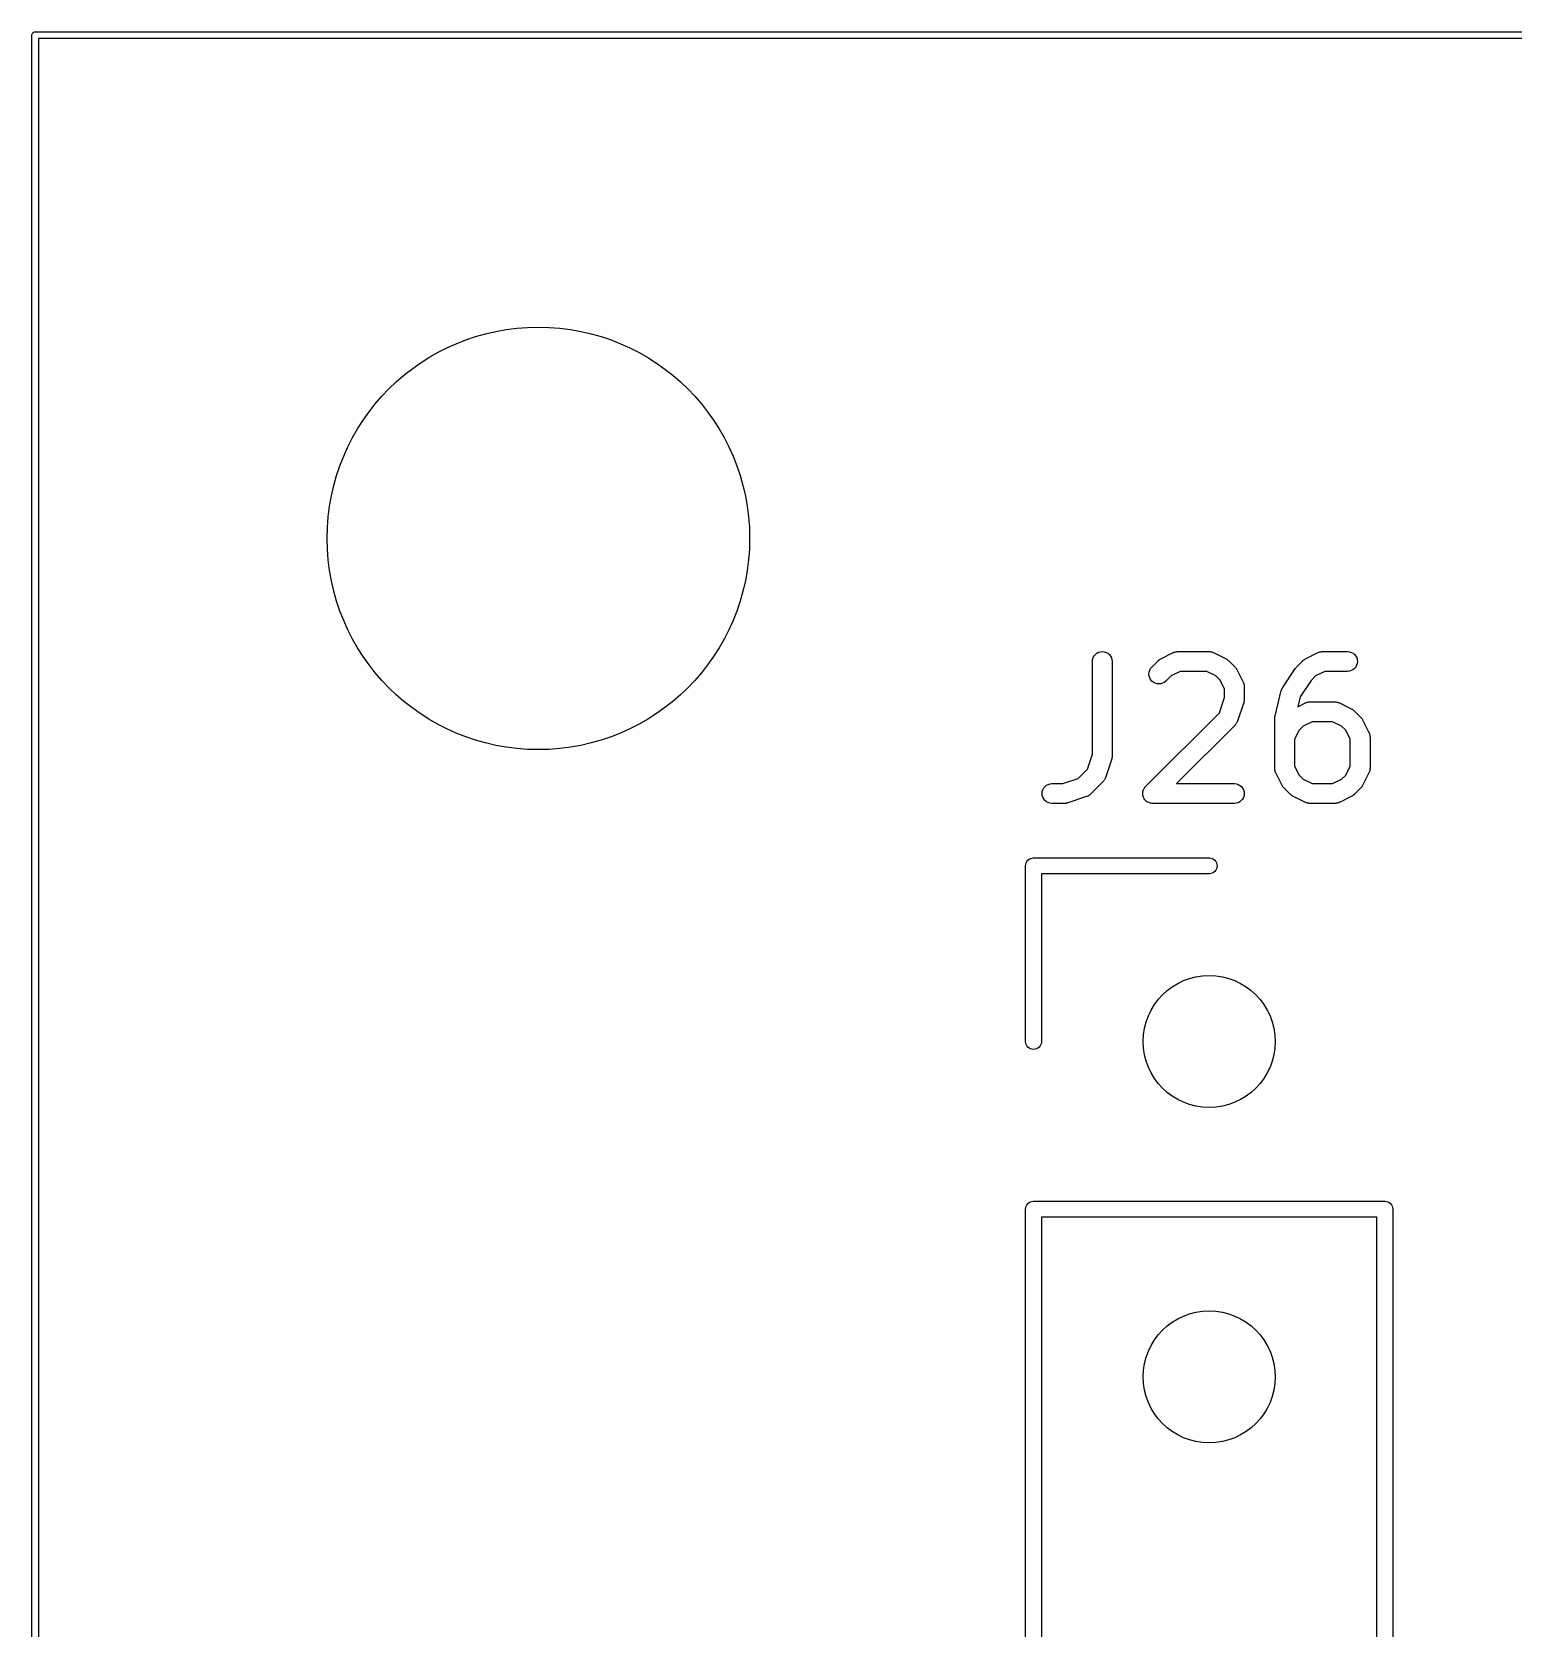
# Model space of a CAD drawing. Extents: x 47 to 146.1, y -90.2 to -39.3.
# Drawn here: x 46.96 to 58.18, y -51.43 to -39.34 of the extents above; entities that cross this region are included whole.
import ezdxf

# ---------------------------------------------------------------- set-up
doc = ezdxf.new("R2010")
doc.units = 0
doc.header["$MEASUREMENT"] = 0
doc.layers.add('BLACK', color=7, linetype='CONTINUOUS')

msp = doc.modelspace()

# ---------------------------------------------------------------- linework, layer by layer
at = {"layer": 'BLACK', "linetype": 'CONTINUOUS'}
for p, q in [((46.9649, -39.37), (46.9654, -39.3651)), ((46.965, -39.3712), (46.9649, -39.37)), ((46.965, -90.1688), (46.965, -39.3712)), ((46.9654, -39.3651), (46.9668, -39.3604)), ((46.9668, -39.3604), (46.9691, -39.356)), ((46.9691, -39.356), (46.9722, -39.3522)), ((46.9722, -39.3522), (46.976, -39.3491)), ((46.976, -39.3491), (46.9804, -39.3468)), ((46.9804, -39.3468), (46.9851, -39.3454)), ((46.9851, -39.3454), (46.9888, -39.345)), ((46.9888, -39.345), (46.99, -39.3449)), ((46.9888, -39.345), (46.9888, -39.345)), ((46.99, -39.3449), (46.9912, -39.345)), ((46.9912, -39.345), (146.049, -39.345)), ((47.015, -39.395), (47.015, -90.145)), ((146.025, -39.395), (47.015, -39.395)), ((54.9955, -44.1113), (54.9971, -44.0968)), ((54.9955, -44.1124), (54.9955, -44.1113)), ((54.9955, -44.8145), (54.9955, -44.1124)), ((54.9971, -44.0968), (55.0015, -44.0828)), ((55.0015, -44.0828), (55.0086, -44.07)), ((55.0086, -44.07), (55.018, -44.0588)), ((55.018, -44.0588), (55.0294, -44.0496)), ((55.0294, -44.0496), (55.0424, -44.0428)), ((55.0424, -44.0428), (55.0564, -44.0387)), ((55.0564, -44.0387), (55.071, -44.0374)), ((55.071, -44.0374), (55.0856, -44.0389)), ((55.0856, -44.0389), (55.0995, -44.0432)), ((55.0995, -44.0432), (55.1124, -44.0502)), ((55.1124, -44.0502), (55.1237, -44.0595)), ((55.1237, -44.0595), (55.1329, -44.0709)), ((55.1329, -44.0709), (55.1398, -44.0838)), ((55.1398, -44.0838), (55.144, -44.0978)), ((55.144, -44.0978), (55.1455, -44.1124)), ((55.1455, -44.1124), (55.1455, -44.8267)), ((55.446, -44.1546), (55.4936, -44.107)), ((55.4936, -44.107), (55.4944, -44.1062)), ((55.4944, -44.1062), (55.4977, -44.1036)), ((55.4977, -44.1036), (55.5007, -44.1007)), ((55.5007, -44.1007), (55.5034, -44.099)), ((55.5034, -44.099), (55.5058, -44.0971)), ((55.5058, -44.0971), (55.5096, -44.0952)), ((55.5096, -44.0952), (55.5131, -44.0929)), ((55.5131, -44.0929), (55.6084, -44.0453)), ((55.6084, -44.0453), (55.6093, -44.0448)), ((55.6093, -44.0448), (55.6114, -44.0441)), ((55.6114, -44.0441), (55.6133, -44.043)), ((55.6133, -44.043), (55.6182, -44.0416)), ((55.6182, -44.0416), (55.623, -44.0398)), ((55.623, -44.0398), (55.6252, -44.0394)), ((55.6252, -44.0394), (55.6273, -44.0388)), ((55.6273, -44.0388), (55.6324, -44.0383)), ((55.6324, -44.0383), (55.6375, -44.0375)), ((55.6375, -44.0375), (55.6397, -44.0376)), ((55.6397, -44.0376), (55.6419, -44.0374)), ((55.6419, -44.0374), (55.88, -44.0374)), ((55.88, -44.0374), (55.881, -44.0374)), ((55.881, -44.0374), (55.8832, -44.0376)), ((55.8832, -44.0376), (55.8854, -44.0376)), ((55.8854, -44.0376), (55.8905, -44.0384)), ((55.8905, -44.0384), (55.8956, -44.039)), ((55.8956, -44.039), (55.8977, -44.0397)), ((55.8977, -44.0397), (55.8999, -44.0401)), ((55.8999, -44.0401), (55.9047, -44.0419)), ((55.9047, -44.0419), (55.9095, -44.0434)), ((55.9095, -44.0434), (55.9115, -44.0445)), ((55.9115, -44.0445), (55.9135, -44.0453)), ((55.9135, -44.0453), (56.0088, -44.0929)), ((56.0088, -44.0929), (56.0097, -44.0934)), ((56.0097, -44.0934), (56.0132, -44.0957)), ((56.0132, -44.0957), (56.017, -44.0977)), ((56.017, -44.0977), (56.0194, -44.0997)), ((56.0194, -44.0997), (56.022, -44.1014)), ((56.022, -44.1014), (56.025, -44.1043)), ((56.025, -44.1043), (56.0283, -44.107)), ((56.0283, -44.107), (56.0759, -44.1546)), ((56.5413, -44.1546), (56.5889, -44.107)), ((56.5889, -44.107), (56.5896, -44.1062)), ((56.5896, -44.1062), (56.5929, -44.1036)), ((56.5929, -44.1036), (56.596, -44.1007)), ((56.596, -44.1007), (56.5986, -44.099)), ((56.5986, -44.099), (56.6011, -44.0971)), ((56.6011, -44.0971), (56.6048, -44.0952)), ((56.6048, -44.0952), (56.6084, -44.0929)), ((56.6084, -44.0929), (56.7036, -44.0453)), ((56.7036, -44.0453), (56.7045, -44.0448)), ((56.7045, -44.0448), (56.7066, -44.0441)), ((56.7066, -44.0441), (56.7086, -44.043)), ((56.7086, -44.043), (56.7135, -44.0416)), ((56.7135, -44.0416), (56.7183, -44.0398)), ((56.7183, -44.0398), (56.7205, -44.0394)), ((56.7205, -44.0394), (56.7226, -44.0388)), ((56.7226, -44.0388), (56.7277, -44.0383)), ((56.7277, -44.0383), (56.7327, -44.0375)), ((56.7327, -44.0375), (56.7349, -44.0376)), ((56.7349, -44.0376), (56.7371, -44.0374)), ((56.7371, -44.0374), (56.9276, -44.0374)), ((56.9276, -44.0374), (56.9287, -44.0374)), ((56.9287, -44.0374), (56.9432, -44.039)), ((56.9432, -44.039), (56.9572, -44.0434)), ((56.9572, -44.0434), (56.97, -44.0505)), ((56.97, -44.0505), (56.9812, -44.0599)), ((56.9812, -44.0599), (56.9904, -44.0713)), ((56.9904, -44.0713), (56.9972, -44.0843)), ((56.9972, -44.0843), (57.0013, -44.0983)), ((57.0026, -44.1129), (57.0011, -44.1275)), ((57.0013, -44.0983), (57.0026, -44.1129)), ((55.424, -44.2074), (55.4255, -44.1928)), ((55.4254, -44.2219), (55.424, -44.2074)), ((55.4296, -44.236), (55.4254, -44.2219)), ((55.4255, -44.1928), (55.4298, -44.1788)), ((55.4364, -44.2489), (55.4296, -44.236)), ((55.4298, -44.1788), (55.4367, -44.1659)), ((55.4367, -44.1659), (55.446, -44.1546)), ((55.5911, -44.2216), (55.5521, -44.2607)), ((55.6596, -44.1874), (55.5911, -44.2216)), ((55.8623, -44.1874), (55.6596, -44.1874)), ((55.9308, -44.2216), (55.8623, -44.1874)), ((55.9612, -44.252), (55.9308, -44.2216)), ((56.0759, -44.1546), (56.0766, -44.1553)), ((56.0766, -44.1553), (56.0793, -44.1586)), ((56.0793, -44.1586), (56.0821, -44.1617)), ((56.0821, -44.1617), (56.0838, -44.1643)), ((56.0838, -44.1643), (56.0858, -44.1668)), ((56.0858, -44.1668), (56.0877, -44.1705)), ((56.0877, -44.1705), (56.0899, -44.1741)), ((56.0899, -44.1741), (56.1376, -44.2693)), ((56.4366, -44.3089), (56.5319, -44.166)), ((56.5319, -44.166), (56.532, -44.1659)), ((56.532, -44.1659), (56.5325, -44.1651)), ((56.532, -44.1659), (56.532, -44.1659)), ((56.532, -44.1659), (56.532, -44.1659)), ((56.5325, -44.1651), (56.5369, -44.1599)), ((56.5369, -44.1599), (56.5413, -44.1546)), ((56.6863, -44.2216), (56.6526, -44.2554)), ((56.7548, -44.1874), (56.6863, -44.2216)), ((56.9276, -44.1874), (56.7548, -44.1874)), ((56.9422, -44.186), (56.9276, -44.1874)), ((56.9562, -44.1817), (56.9422, -44.186)), ((56.9691, -44.1748), (56.9562, -44.1817)), ((56.9805, -44.1656), (56.9691, -44.1748)), ((56.9898, -44.1543), (56.9805, -44.1656)), ((56.9968, -44.1414), (56.9898, -44.1543)), ((57.0011, -44.1275), (56.9968, -44.1414)), ((55.4456, -44.2603), (55.4364, -44.2489)), ((55.4569, -44.2697), (55.4456, -44.2603)), ((55.4697, -44.2767), (55.4569, -44.2697)), ((55.4837, -44.281), (55.4697, -44.2767)), ((55.4983, -44.2826), (55.4837, -44.281)), ((55.5128, -44.2813), (55.4983, -44.2826)), ((55.5269, -44.2773), (55.5128, -44.2813)), ((55.5399, -44.2705), (55.5269, -44.2773)), ((55.5513, -44.2614), (55.5399, -44.2705)), ((55.5521, -44.2607), (55.5513, -44.2614)), ((55.9955, -44.3206), (55.9612, -44.252)), ((55.9955, -44.3859), (55.9955, -44.3206)), ((56.1376, -44.2693), (56.138, -44.2703)), ((56.138, -44.2703), (56.1388, -44.2723)), ((56.1388, -44.2723), (56.1398, -44.2743)), ((56.1398, -44.2743), (56.1413, -44.2792)), ((56.1413, -44.2792), (56.1431, -44.284)), ((56.1431, -44.284), (56.1434, -44.2862)), ((56.1434, -44.2862), (56.144, -44.2883)), ((56.144, -44.2883), (56.1445, -44.2934)), ((56.1445, -44.2934), (56.1453, -44.2985)), ((56.1453, -44.2985), (56.1453, -44.3007)), ((56.1453, -44.3007), (56.1455, -44.3029)), ((56.1455, -44.3029), (56.1455, -44.3981)), ((56.3787, -44.5228), (56.4263, -44.3323)), ((56.4263, -44.3323), (56.4265, -44.3313)), ((56.4265, -44.3313), (56.4283, -44.3266)), ((56.4283, -44.3266), (56.4298, -44.3218)), ((56.4298, -44.3218), (56.4308, -44.3197)), ((56.4308, -44.3197), (56.4317, -44.3176)), ((56.4317, -44.3176), (56.4343, -44.3133)), ((56.4343, -44.3133), (56.4366, -44.3089)), ((56.6526, -44.2554), (56.5687, -44.3813)), ((55.9573, -44.5004), (55.9955, -44.3859)), ((56.1416, -44.4218), (56.094, -44.5647)), ((56.1426, -44.4177), (56.1416, -44.4218)), ((56.1438, -44.4137), (56.1426, -44.4177)), ((56.1442, -44.4106), (56.1438, -44.4137)), ((56.1449, -44.4075), (56.1442, -44.4106)), ((56.145, -44.4033), (56.1449, -44.4075)), ((56.1455, -44.3991), (56.145, -44.4033)), ((56.1455, -44.3981), (56.1455, -44.3991)), ((56.5687, -44.3813), (56.5501, -44.4554)), ((56.5501, -44.4554), (56.6084, -44.4263)), ((56.6084, -44.4263), (56.6093, -44.4258)), ((56.6093, -44.4258), (56.6114, -44.425)), ((56.6114, -44.425), (56.6133, -44.424)), ((56.6133, -44.424), (56.6182, -44.4225)), ((56.6182, -44.4225), (56.623, -44.4207)), ((56.623, -44.4207), (56.6252, -44.4204)), ((56.6252, -44.4204), (56.6273, -44.4198)), ((56.6273, -44.4198), (56.6324, -44.4193)), ((56.6324, -44.4193), (56.6375, -44.4185)), ((56.6375, -44.4185), (56.6397, -44.4185)), ((56.6397, -44.4185), (56.6419, -44.4183)), ((56.6419, -44.4183), (56.8324, -44.4183)), ((56.8324, -44.4183), (56.8334, -44.4183)), ((56.8334, -44.4183), (56.8356, -44.4186)), ((56.8356, -44.4186), (56.8378, -44.4185)), ((56.8378, -44.4185), (56.8429, -44.4194)), ((56.8429, -44.4194), (56.848, -44.42)), ((56.848, -44.42), (56.8501, -44.4206)), ((56.8501, -44.4206), (56.8523, -44.421)), ((56.8523, -44.421), (56.857, -44.4228)), ((56.857, -44.4228), (56.8619, -44.4244)), ((56.8619, -44.4244), (56.8639, -44.4255)), ((56.8639, -44.4255), (56.8659, -44.4263)), ((56.8659, -44.4263), (56.9612, -44.4739)), ((56.9612, -44.4739), (56.9621, -44.4743)), ((56.9621, -44.4743), (56.9656, -44.4766)), ((56.9656, -44.4766), (56.9693, -44.4786)), ((56.9693, -44.4786), (56.9718, -44.4806)), ((56.9718, -44.4806), (56.9744, -44.4823)), ((55.3984, -45.0593), (55.9573, -44.5004)), ((56.0759, -44.594), (55.6325, -45.0374)), ((56.0773, -44.5923), (56.0759, -44.594)), ((56.0789, -44.5908), (56.0773, -44.5923)), ((56.0819, -44.5866), (56.0789, -44.5908)), ((56.0852, -44.5827), (56.0819, -44.5866)), ((56.0862, -44.5807), (56.0852, -44.5827)), ((56.0875, -44.5789), (56.0862, -44.5807)), ((56.0897, -44.5743), (56.0875, -44.5789)), ((56.0921, -44.5698), (56.0897, -44.5743)), ((56.0927, -44.5677), (56.0921, -44.5698)), ((56.0937, -44.5657), (56.0927, -44.5677)), ((56.094, -44.5647), (56.0937, -44.5657)), ((56.3764, -44.5399), (56.3766, -44.5386)), ((56.3764, -44.541), (56.3764, -44.5399)), ((56.3764, -44.9219), (56.3764, -44.541)), ((56.3765, -44.5372), (56.3774, -44.5313)), ((56.3766, -44.5386), (56.3765, -44.5372)), ((56.3774, -44.5313), (56.3781, -44.5254)), ((56.3781, -44.5254), (56.3785, -44.5241)), ((56.3785, -44.5241), (56.3787, -44.5228)), ((56.6596, -44.5683), (56.5911, -44.6026)), ((56.8147, -44.5683), (56.6596, -44.5683)), ((56.8832, -44.6026), (56.8147, -44.5683)), ((56.9744, -44.4823), (56.9774, -44.4852)), ((56.9774, -44.4852), (56.9807, -44.4879)), ((56.9807, -44.4879), (57.0283, -44.5355)), ((57.0283, -44.5355), (57.029, -44.5363)), ((57.029, -44.5363), (57.0316, -44.5396)), ((57.0316, -44.5396), (57.0345, -44.5426)), ((57.0345, -44.5426), (57.0362, -44.5453)), ((57.0362, -44.5453), (57.0381, -44.5477)), ((57.0381, -44.5477), (57.0401, -44.5515)), ((57.0401, -44.5515), (57.0423, -44.555)), ((57.0423, -44.555), (57.0899, -44.6503)), ((56.5607, -44.633), (56.5264, -44.7015)), ((56.5264, -44.7015), (56.5264, -44.9042)), ((56.5911, -44.6026), (56.5607, -44.633)), ((56.9136, -44.633), (56.8832, -44.6026)), ((56.9479, -44.7015), (56.9136, -44.633)), ((56.9479, -44.9042), (56.9479, -44.7015)), ((57.0899, -44.6503), (57.0904, -44.6512)), ((57.0904, -44.6512), (57.0912, -44.6533)), ((57.0912, -44.6533), (57.0922, -44.6552)), ((57.0922, -44.6552), (57.0937, -44.6601)), ((57.0937, -44.6601), (57.0954, -44.6649)), ((57.0954, -44.6649), (57.0958, -44.6671)), ((57.0958, -44.6671), (57.0964, -44.6692)), ((57.0964, -44.6692), (57.0969, -44.6743)), ((57.0969, -44.6743), (57.0977, -44.6794)), ((57.0977, -44.6794), (57.0976, -44.6816)), ((57.0976, -44.6816), (57.0979, -44.6838)), ((57.0979, -44.6838), (57.0979, -44.9219)), ((54.9573, -44.929), (54.9955, -44.8145)), ((55.1438, -44.8423), (55.1426, -44.8463)), ((55.1442, -44.8392), (55.1438, -44.8423)), ((55.1449, -44.8361), (55.1442, -44.8392)), ((55.145, -44.8319), (55.1449, -44.8361)), ((55.1455, -44.8277), (55.145, -44.8319)), ((55.1455, -44.8267), (55.1455, -44.8277)), ((54.8871, -44.9992), (54.9573, -44.929)), ((55.1416, -44.8504), (55.094, -44.9932)), ((55.1426, -44.8463), (55.1416, -44.8504)), ((56.3766, -44.9241), (56.3764, -44.9219)), ((56.3766, -44.9263), (56.3766, -44.9241)), ((56.3774, -44.9314), (56.3766, -44.9263)), ((56.3779, -44.9365), (56.3774, -44.9314)), ((56.3785, -44.9386), (56.3779, -44.9365)), ((56.3788, -44.9408), (56.3785, -44.9386)), ((56.3806, -44.9456), (56.3788, -44.9408)), ((56.3821, -44.9505), (56.3806, -44.9456)), ((56.3831, -44.9524), (56.3821, -44.9505)), ((56.3839, -44.9545), (56.3831, -44.9524)), ((56.3843, -44.9554), (56.3839, -44.9545)), ((56.432, -45.0507), (56.3843, -44.9554)), ((56.5264, -44.9042), (56.5607, -44.9727)), ((56.9136, -44.9727), (56.9479, -44.9042)), ((57.0899, -44.9554), (57.0423, -45.0507)), ((57.0907, -44.9534), (57.0899, -44.9554)), ((57.0918, -44.9515), (57.0907, -44.9534)), ((57.0933, -44.9466), (57.0918, -44.9515)), ((57.0952, -44.9418), (57.0933, -44.9466)), ((57.0956, -44.9396), (57.0952, -44.9418)), ((57.0962, -44.9375), (57.0956, -44.9396)), ((57.0968, -44.9324), (57.0962, -44.9375)), ((57.0977, -44.9274), (57.0968, -44.9324)), ((57.0978, -44.923), (57.0976, -44.9251)), ((57.0976, -44.9251), (57.0977, -44.9274)), ((57.0979, -44.9219), (57.0978, -44.923)), ((54.6161, -45.0973), (54.6204, -45.0833)), ((54.6204, -45.0833), (54.6273, -45.0704)), ((54.6273, -45.0704), (54.6367, -45.0592)), ((54.6367, -45.0592), (54.648, -45.0499)), ((54.648, -45.0499), (54.6609, -45.043)), ((54.6609, -45.043), (54.675, -45.0388)), ((54.675, -45.0388), (54.6895, -45.0374)), ((54.6895, -45.0374), (54.7726, -45.0374)), ((54.7726, -45.0374), (54.8871, -44.9992)), ((55.0759, -45.0226), (54.9807, -45.1178)), ((55.0773, -45.0209), (55.0759, -45.0226)), ((55.0789, -45.0194), (55.0773, -45.0209)), ((55.0819, -45.0152), (55.0789, -45.0194)), ((55.0852, -45.0112), (55.0819, -45.0152)), ((55.0862, -45.0093), (55.0852, -45.0112)), ((55.0875, -45.0075), (55.0862, -45.0093)), ((55.0897, -45.0029), (55.0875, -45.0075)), ((55.0921, -44.9983), (55.0897, -45.0029)), ((55.0927, -44.9962), (55.0921, -44.9983)), ((55.0937, -44.9942), (55.0927, -44.9962)), ((55.094, -44.9932), (55.0937, -44.9942)), ((55.3801, -45.0904), (55.3822, -45.0836)), ((55.3822, -45.0834), (55.3823, -45.0833)), ((55.3822, -45.0836), (55.3822, -45.0834)), ((55.3823, -45.0833), (55.3857, -45.077)), ((55.3857, -45.077), (55.3891, -45.0707)), ((55.3891, -45.0707), (55.3892, -45.0706)), ((55.3892, -45.0704), (55.3939, -45.0649)), ((55.3892, -45.0706), (55.3892, -45.0704)), ((55.3939, -45.0649), (55.3984, -45.0593)), ((55.6325, -45.0374), (56.0705, -45.0374)), ((56.0705, -45.0374), (56.0715, -45.0374)), ((56.0715, -45.0374), (56.0861, -45.039)), ((56.0861, -45.039), (56.1, -45.0434)), ((56.1, -45.0434), (56.1128, -45.0505)), ((56.1128, -45.0505), (56.1241, -45.0599)), ((56.1241, -45.0599), (56.1332, -45.0713)), ((56.1332, -45.0713), (56.14, -45.0843)), ((56.14, -45.0843), (56.1441, -45.0983)), ((56.4342, -45.0543), (56.432, -45.0507)), ((56.4361, -45.058), (56.4342, -45.0543)), ((56.4381, -45.0604), (56.4361, -45.058)), ((56.4398, -45.0631), (56.4381, -45.0604)), ((56.4427, -45.0661), (56.4398, -45.0631)), ((56.4453, -45.0694), (56.4427, -45.0661)), ((56.446, -45.0702), (56.4453, -45.0694)), ((56.4936, -45.1178), (56.446, -45.0702)), ((56.5607, -44.9727), (56.5911, -45.0031)), ((56.5911, -45.0031), (56.6596, -45.0374)), ((56.6596, -45.0374), (56.8147, -45.0374)), ((56.8147, -45.0374), (56.8832, -45.0031)), ((56.8832, -45.0031), (56.9136, -44.9727)), ((57.0283, -45.0702), (56.9807, -45.1178)), ((57.0309, -45.0669), (57.0283, -45.0702)), ((57.0339, -45.0639), (57.0309, -45.0669)), ((57.0356, -45.0613), (57.0339, -45.0639)), ((57.0376, -45.0589), (57.0356, -45.0613)), ((57.0395, -45.0552), (57.0376, -45.0589)), ((57.0418, -45.0516), (57.0395, -45.0552)), ((57.0423, -45.0507), (57.0418, -45.0516)), ((54.6145, -45.1119), (54.6161, -45.0973)), ((54.6159, -45.1264), (54.6145, -45.1119)), ((54.62, -45.1405), (54.6159, -45.1264)), ((54.6268, -45.1534), (54.62, -45.1405)), ((54.6359, -45.1649), (54.6268, -45.1534)), ((54.6471, -45.1743), (54.6359, -45.1649)), ((54.66, -45.1813), (54.6471, -45.1743)), ((54.6739, -45.1857), (54.66, -45.1813)), ((54.6885, -45.1874), (54.6739, -45.1857)), ((54.6895, -45.1874), (54.6885, -45.1874)), ((54.7848, -45.1874), (54.6895, -45.1874)), ((54.789, -45.187), (54.7848, -45.1874)), ((54.7932, -45.1869), (54.789, -45.187)), ((54.7962, -45.1863), (54.7932, -45.1869)), ((54.7993, -45.186), (54.7962, -45.1863)), ((54.8034, -45.1847), (54.7993, -45.186)), ((54.8075, -45.1839), (54.8034, -45.1847)), ((54.8085, -45.1835), (54.8075, -45.1839)), ((54.9513, -45.1359), (54.8085, -45.1835)), ((54.9533, -45.135), (54.9513, -45.1359)), ((54.9555, -45.1344), (54.9533, -45.135)), ((54.96, -45.132), (54.9555, -45.1344)), ((54.9647, -45.13), (54.96, -45.132)), ((54.9665, -45.1287), (54.9647, -45.13)), ((54.9685, -45.1277), (54.9665, -45.1287)), ((54.9725, -45.1245), (54.9685, -45.1277)), ((54.9767, -45.1215), (54.9725, -45.1245)), ((54.9782, -45.1199), (54.9767, -45.1215)), ((54.9799, -45.1185), (54.9782, -45.1199)), ((54.9807, -45.1178), (54.9799, -45.1185)), ((55.3764, -45.1119), (55.3772, -45.1048)), ((55.3764, -45.112), (55.3764, -45.1119)), ((55.3764, -45.1121), (55.3764, -45.112)), ((55.3771, -45.1193), (55.3764, -45.1121)), ((55.3778, -45.1264), (55.3771, -45.1193)), ((55.3772, -45.1048), (55.3779, -45.0976)), ((55.3778, -45.1266), (55.3778, -45.1264)), ((55.3778, -45.1267), (55.3778, -45.1266)), ((55.3799, -45.1336), (55.3778, -45.1267)), ((55.3779, -45.0974), (55.378, -45.0973)), ((55.3779, -45.0976), (55.3779, -45.0974)), ((55.378, -45.0973), (55.3801, -45.0904)), ((55.3819, -45.1405), (55.3799, -45.1336)), ((55.3819, -45.1406), (55.3819, -45.1405)), ((55.382, -45.1407), (55.3819, -45.1406)), ((55.3854, -45.1473), (55.382, -45.1407)), ((55.3887, -45.1534), (55.3854, -45.1473)), ((55.3888, -45.1535), (55.3887, -45.1534)), ((55.3888, -45.1537), (55.3888, -45.1535)), ((55.3934, -45.1593), (55.3888, -45.1537)), ((55.3978, -45.1649), (55.3934, -45.1593)), ((55.3979, -45.1649), (55.3978, -45.1649)), ((55.398, -45.165), (55.3979, -45.1649)), ((55.4035, -45.1696), (55.398, -45.165)), ((55.4091, -45.1743), (55.4035, -45.1696)), ((55.4092, -45.1743), (55.4091, -45.1743)), ((55.4093, -45.1744), (55.4092, -45.1743)), ((55.4156, -45.1779), (55.4093, -45.1744)), ((55.4219, -45.1813), (55.4156, -45.1779)), ((55.422, -45.1814), (55.4219, -45.1813)), ((55.4221, -45.1814), (55.422, -45.1814)), ((55.429, -45.1836), (55.4221, -45.1814)), ((55.4358, -45.1857), (55.429, -45.1836)), ((55.436, -45.1858), (55.4358, -45.1857)), ((55.4361, -45.1858), (55.436, -45.1858)), ((55.4432, -45.1866), (55.4361, -45.1858)), ((55.4504, -45.1874), (55.4432, -45.1866)), ((55.4506, -45.1874), (55.4504, -45.1874)), ((55.4507, -45.1874), (55.4506, -45.1874)), ((55.4506, -45.1874), (55.4506, -45.1874)), ((55.4514, -45.1874), (55.4507, -45.1874)), ((56.0705, -45.1874), (55.4514, -45.1874)), ((56.085, -45.186), (56.0705, -45.1874)), ((56.0991, -45.1817), (56.085, -45.186)), ((56.112, -45.1748), (56.0991, -45.1817)), ((56.1233, -45.1656), (56.112, -45.1748)), ((56.1327, -45.1543), (56.1233, -45.1656)), ((56.1396, -45.1414), (56.1327, -45.1543)), ((56.1439, -45.1275), (56.1396, -45.1414)), ((56.1455, -45.1129), (56.1439, -45.1275)), ((56.1441, -45.0983), (56.1455, -45.1129)), ((56.4969, -45.1205), (56.4936, -45.1178)), ((56.4999, -45.1234), (56.4969, -45.1205)), ((56.5025, -45.1251), (56.4999, -45.1234)), ((56.5049, -45.1271), (56.5025, -45.1251)), ((56.5087, -45.1291), (56.5049, -45.1271)), ((56.5122, -45.1314), (56.5087, -45.1291)), ((56.5131, -45.1318), (56.5122, -45.1314)), ((56.6084, -45.1795), (56.5131, -45.1318)), ((56.6104, -45.1803), (56.6084, -45.1795)), ((56.6124, -45.1813), (56.6104, -45.1803)), ((56.6172, -45.1829), (56.6124, -45.1813)), ((56.622, -45.1847), (56.6172, -45.1829)), ((56.6242, -45.1851), (56.622, -45.1847)), ((56.6263, -45.1857), (56.6242, -45.1851)), ((56.6314, -45.1863), (56.6263, -45.1857)), ((56.6365, -45.1872), (56.6314, -45.1863)), ((56.6387, -45.1871), (56.6365, -45.1872)), ((56.6409, -45.1874), (56.6387, -45.1871)), ((56.6419, -45.1874), (56.6409, -45.1874)), ((56.8324, -45.1874), (56.6419, -45.1874)), ((56.8346, -45.1872), (56.8324, -45.1874)), ((56.8368, -45.1873), (56.8346, -45.1872)), ((56.8418, -45.1865), (56.8368, -45.1873)), ((56.8469, -45.186), (56.8418, -45.1865)), ((56.8491, -45.1853), (56.8469, -45.186)), ((56.8512, -45.185), (56.8491, -45.1853)), ((56.8561, -45.1832), (56.8512, -45.185)), ((56.861, -45.1817), (56.8561, -45.1832)), ((56.8629, -45.1807), (56.861, -45.1817)), ((56.865, -45.1799), (56.8629, -45.1807)), ((56.8659, -45.1795), (56.865, -45.1799)), ((56.9612, -45.1318), (56.8659, -45.1795)), ((56.9647, -45.1296), (56.9612, -45.1318)), ((56.9685, -45.1277), (56.9647, -45.1296)), ((56.9709, -45.1257), (56.9685, -45.1277)), ((56.9736, -45.1241), (56.9709, -45.1257)), ((56.9766, -45.1212), (56.9736, -45.1241)), ((56.9799, -45.1185), (56.9766, -45.1212)), ((56.9807, -45.1178), (56.9799, -45.1185)), ((54.4897, -45.66), (54.4909, -45.6482)), ((54.49, -45.663), (54.4897, -45.66)), ((54.49, -46.9929), (54.49, -45.663)), ((54.4909, -45.6482), (54.4943, -45.6369)), ((54.4943, -45.6369), (54.4999, -45.6265)), ((54.4999, -45.6265), (54.5074, -45.6174)), ((54.5074, -45.6174), (54.5165, -45.6099)), ((54.5165, -45.6099), (54.5269, -45.6043)), ((54.5269, -45.6043), (54.5382, -45.6009)), ((54.5382, -45.6009), (54.5471, -45.6)), ((54.5471, -45.6), (54.55, -45.5997)), ((54.5471, -45.6), (54.5471, -45.6)), ((54.55, -45.5997), (54.5529, -45.6)), ((54.5529, -45.6), (55.8829, -45.6)), ((55.8829, -45.6), (55.8918, -45.6009)), ((55.8918, -45.6009), (55.9031, -45.6043)), ((55.9031, -45.6043), (55.9135, -45.6099)), ((55.9135, -45.6099), (55.9226, -45.6174)), ((55.9226, -45.6174), (55.9301, -45.6265)), ((55.9301, -45.6265), (55.9357, -45.6369)), ((55.9357, -45.6831), (55.9301, -45.6935)), ((55.9357, -45.6369), (55.9391, -45.6482)), ((55.9391, -45.6718), (55.9357, -45.6831)), ((55.9391, -45.6482), (55.9403, -45.66)), ((55.9403, -45.66), (55.9391, -45.6718)), ((55.8829, -45.72), (54.61, -45.72)), ((54.61, -45.72), (54.61, -46.9929)), ((55.8918, -45.7191), (55.8829, -45.72)), ((55.9031, -45.7157), (55.8918, -45.7191)), ((55.9135, -45.7101), (55.9031, -45.7157)), ((55.9226, -45.7026), (55.9135, -45.7101)), ((55.9301, -45.6935), (55.9226, -45.7026)), ((54.4909, -47.0018), (54.49, -46.9929)), ((54.4943, -47.0131), (54.4909, -47.0018)), ((54.4999, -47.0235), (54.4943, -47.0131)), ((54.6057, -47.0131), (54.6001, -47.0235)), ((54.6091, -47.0018), (54.6057, -47.0131)), ((54.61, -46.9929), (54.6091, -47.0018)), ((54.5074, -47.0326), (54.4999, -47.0235)), ((54.5165, -47.0401), (54.5074, -47.0326)), ((54.5269, -47.0457), (54.5165, -47.0401)), ((54.5382, -47.0491), (54.5269, -47.0457)), ((54.55, -47.0503), (54.5382, -47.0491)), ((54.5618, -47.0491), (54.55, -47.0503)), ((54.5731, -47.0457), (54.5618, -47.0491)), ((54.5835, -47.0401), (54.5731, -47.0457)), ((54.5926, -47.0326), (54.5835, -47.0401)), ((54.6001, -47.0235), (54.5926, -47.0326)), ((54.4943, -48.2369), (54.4999, -48.2265)), ((54.4999, -48.2265), (54.5074, -48.2174)), ((54.5074, -48.2174), (54.5165, -48.2099)), ((54.5165, -48.2099), (54.5269, -48.2043)), ((54.5269, -48.2043), (54.5382, -48.2009)), ((54.5382, -48.2009), (54.5471, -48.2)), ((54.5471, -48.2), (54.55, -48.1997)), ((54.55, -48.1997), (54.5529, -48.2)), ((54.5529, -48.2), (57.2071, -48.2)), ((57.2071, -48.2), (57.21, -48.1997)), ((57.21, -48.1997), (57.2129, -48.2)), ((57.2129, -48.2), (57.2129, -48.2)), ((57.2129, -48.2), (57.2218, -48.2009)), ((57.2218, -48.2009), (57.2331, -48.2043)), ((57.2331, -48.2043), (57.2435, -48.2099)), ((57.2435, -48.2099), (57.2526, -48.2174)), ((57.2526, -48.2174), (57.2601, -48.2265)), ((57.2601, -48.2265), (57.2657, -48.2369)), ((54.4897, -48.26), (54.4909, -48.2482)), ((54.49, -48.2629), (54.4897, -48.26)), ((54.49, -66.097), (54.49, -48.2629)), ((54.4909, -48.2482), (54.4943, -48.2369)), ((54.61, -48.32), (54.61, -66.04)), ((57.15, -48.32), (54.61, -48.32)), ((57.15, -66.04), (57.15, -48.32)), ((57.2657, -48.2369), (57.2691, -48.2482)), ((57.2691, -48.2482), (57.2703, -48.26)), ((57.2703, -48.26), (57.27, -48.2629)), ((57.27, -48.2629), (57.27, -66.0971))]:
    msp.add_line(p, q, dxfattribs=at)
at = {"layer": 'BLACK'}
for centre, radius in [((50.8, -43.18), 1.6), ((50.8, -43.18), 1.6), ((55.88, -46.99), 0.5), ((55.88, -46.99), 0.5), ((55.88, -49.53), 0.5), ((55.88, -49.53), 0.5)]:
    msp.add_circle(centre, radius, dxfattribs=at)

doc.saveas('drawing.dxf')
